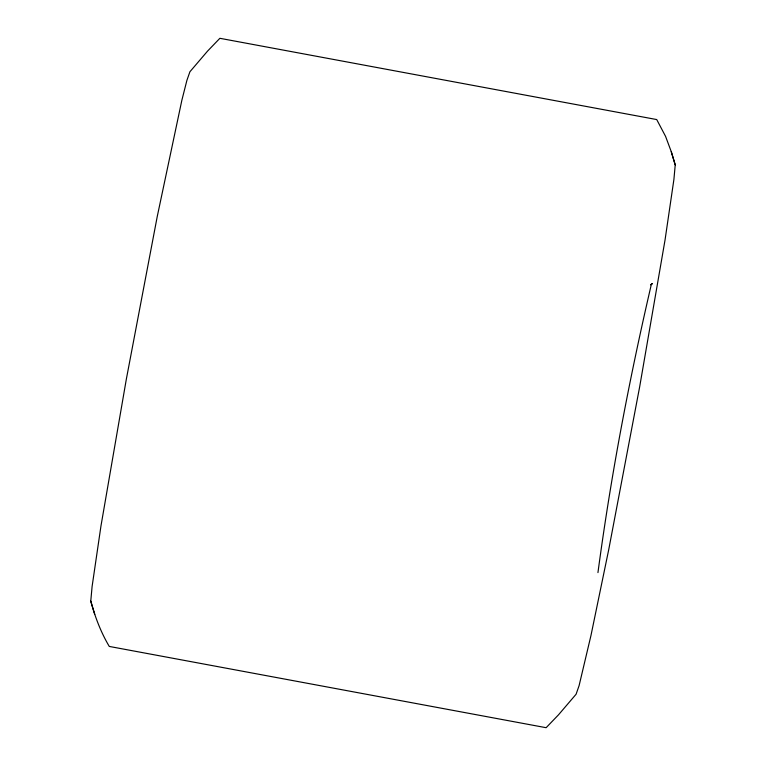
<?xml version="1.0" encoding="UTF-8"?>
<svg xmlns="http://www.w3.org/2000/svg" width="766" height="766" viewBox="0 0 766 766"><rect width="100%" height="100%" fill="white"/><g stroke="black" fill="none" stroke-linecap="round" stroke-linejoin="round"><path stroke-width="1.15" d="M597.949 572.604C610.885 475.82 629.192 379.524 651.339 284.425L652.488 283.506L650.545 284.828M90.771 601.099L92.092 586.565L100.959 526.012L126.352 379.093L157.26 216.452L181.868 100.212L186.904 80.353L189.92 71.755L207.519 51.15L219.88 38.3L656.721 119.563L665.558 136.348L671.255 151.639L675.229 164.901L673.908 179.436L665.041 239.988L639.648 386.907L608.74 549.548L590.959 635.531L579.096 685.647L576.08 694.245L558.481 714.85L546.12 727.7L109.279 646.437C100.873 632.323 95.041 616.927 90.771 601.099L94.745 614.361M671.255 151.639L675.229 164.901"/></g></svg>
